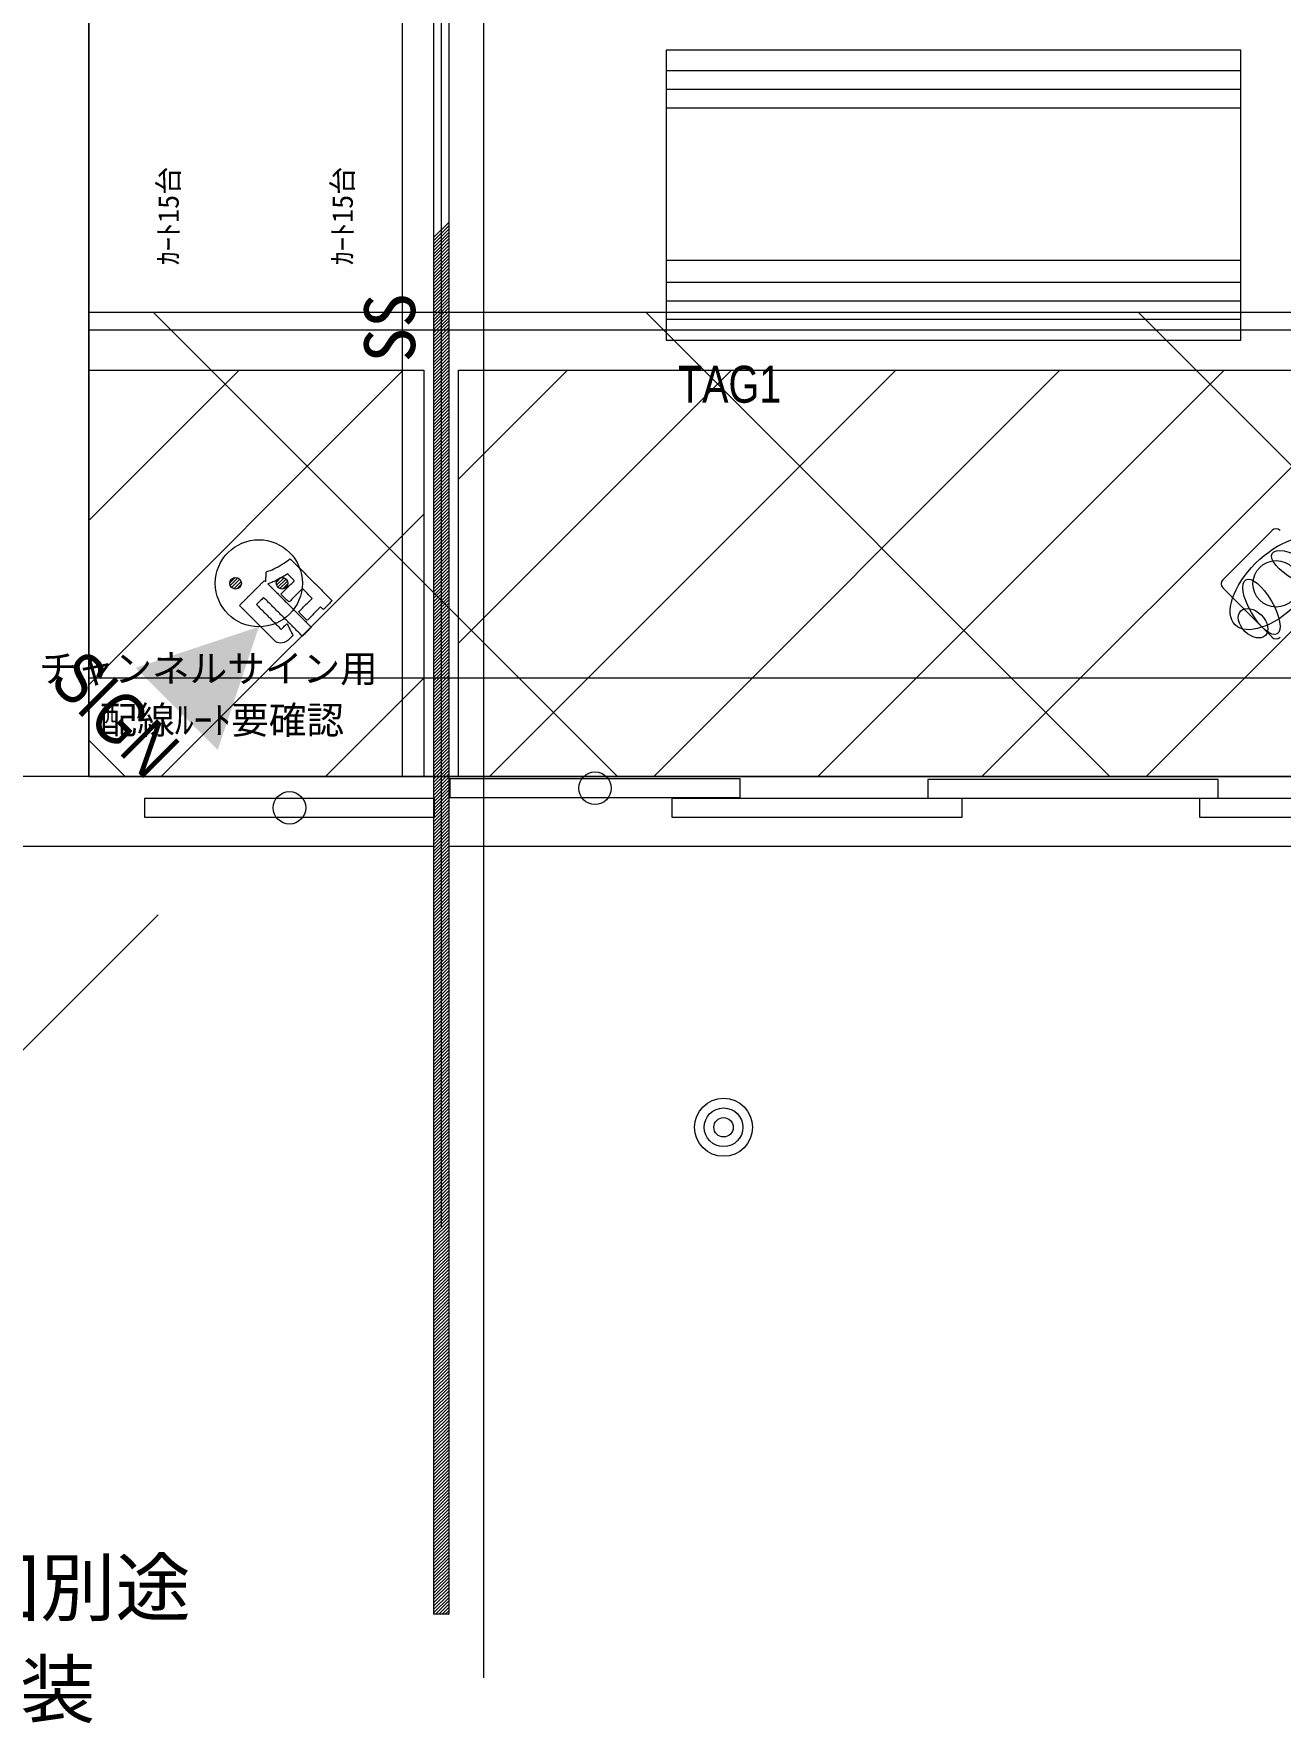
# Model space of a CAD drawing. Units: millimetres at full size, sheet at 1:100. Extents: x 3352 to 127672, y -40372 to 101181.
# Drawn here: x 23033 to 28402, y -18673 to -11393 of the extents above; entities that cross this region are included whole.
import ezdxf
from ezdxf.enums import TextEntityAlignment as Align

# ---------------------------------------------------------------- set-up
doc = ezdxf.new("R2010")
doc.units = ezdxf.units.MM
doc.header["$LTSCALE"] = 100
doc.linetypes.add('CHAIN2', pattern=[12, 9, -1, 1, -1])
doc.layers.add('0-0', color=134, linetype='Continuous', lineweight=18)
doc.styles.add('MS UI Gothic', font='')
doc.styles.add('ＭＳ ゴシック', font='')
doc.styles.add('ＭＳ Ｐゴシック', font='')
doc.styles.get('MS UI Gothic').set_extended_font_data('MS UI Gothic')
doc.styles.get('ＭＳ ゴシック').set_extended_font_data('MS Gothic')
doc.styles.get('ＭＳ Ｐゴシック').set_extended_font_data('MS PGothic')

msp = doc.modelspace()

# ---------------------------------------------------------------- linework, layer by layer
at = {"layer": '0-0', "color": 47}
for p, q in [((24969.8, 11057), (24969.8, -18478.1)), ((24619.8, -9863.3), (24619.8, -14593.3)), ((24754.8, -14593.3), (21998.1, -14593.3)), ((60782.3, -14593.3), (24819.8, -14593.3)), ((21998.1, -14893.3), (24754.8, -14893.3)), ((24819.8, -14893.3), (60782.3, -14893.3))]:
    msp.add_line(p, q, dxfattribs=at)
at = {"layer": '0-0', "linetype": 'CHAIN2'}
msp.add_line((24969.8, 11057), (24969.8, -18478.1), dxfattribs=at)
msp.add_line((24969.8, 11057), (24969.8, -18478.1), dxfattribs=at)
at = {"layer": '0-0'}
for p, q in [((24969.8, 11057), (24969.8, -18478.1)), ((24969.8, 11057), (24969.8, -18478.1)), ((24969.8, 11057), (24969.8, -18478.1)), ((24969.8, 11057), (24969.8, -18478.1)), ((24969.8, 11057), (24969.8, -18478.1)), ((24969.8, 11057), (24969.8, -18478.1)), ((24787.3, -9718.3), (24787.3, -16534.3)), ((24754.8, -9873.3), (24754.8, -18203.3)), ((24819.8, -9873.3), (24819.8, -18203.3)), ((28231.6, -11553.3), (25756.6, -11553.3)), ((28231.6, -11633.3), (25756.6, -11633.3)), ((28231.6, -11713.3), (25756.6, -11713.3)), ((25756.6, -12463.3), (28231.6, -12463.3)), ((25756.6, -12543.3), (28231.6, -12543.3)), ((25756.6, -12623.3), (28231.6, -12623.3)), ((23877.3, -13758.7), (23899.8, -13736.3)), ((23879.2, -13771), (23912, -13738.2)), ((23885, -13779.3), (23920.4, -13744)), ((23893.8, -13784.7), (23925.8, -13752.8)), ((24077.7, -13756.4), (24097.5, -13736.6)), ((24078.7, -13769.5), (24110.6, -13737.6)), ((24084, -13778.3), (24119.4, -13743)), ((24092.4, -13784.1), (24125.2, -13751.3)), ((23907, -13785.7), (23926.7, -13765.9)), ((24104.6, -13786), (24127.1, -13763.5)), ((23269.8, -14593.3), (69649.8, -14593.3)), ((24825.2, -14604.2), (24825.2, -14684.2)), ((26884.2, -14606.7), (26884.2, -14686.7)), ((24759, -14688.7), (23509, -14688.7)), ((23509, -14688.7), (23509, -14768.7)), ((24759, -14768.7), (24759, -14688.7)), ((24825.2, -14684.2), (26075.2, -14684.2)), ((27031.6, -14688.7), (25781.6, -14688.7)), ((26884.2, -14686.7), (28134.2, -14686.7)), ((27031.6, -14768.7), (27031.6, -14688.7)), ((28054.3, -14688.7), (28054.3, -14768.7)), ((29304.3, -14688.7), (28054.3, -14688.7)), ((23509, -14768.7), (24759, -14768.7)), ((28054.3, -14768.7), (29304.3, -14768.7)), ((24819.8, -18203.3), (24754.8, -18203.3))]:
    msp.add_line(p, q, dxfattribs=at)
at = {"layer": '0-0', "color": 1}
for p, q in [((23269.8, 101.7), (23269.8, -14593.3)), ((23269.8, -14593.3), (69649.8, -14593.3))]:
    msp.add_line(p, q, dxfattribs=at)
at = {"layer": '0-0', "color": 8}
msp.add_line((24787.3, -9718.3), (24787.3, -16534.3), dxfattribs=at)
at = {"layer": '0-0', "color": 3}
msp.add_line((24619.8, -9863.3), (24619.8, -14593.3), dxfattribs=at)
at = {"layer": '0-0', "color": 5}
for p, q in [((24754.8, -12271.7), (24819.8, -12206.7)), ((24754.8, -12285.8), (24819.8, -12220.8)), ((24754.8, -12300), (24819.8, -12235)), ((24754.8, -12314.1), (24819.8, -12249.1)), ((24754.8, -12328.2), (24819.8, -12263.2)), ((24754.8, -12342.4), (24819.8, -12277.4)), ((24754.8, -12356.5), (24819.8, -12291.5)), ((24754.8, -12370.7), (24819.8, -12305.7)), ((24754.8, -12384.8), (24819.8, -12319.8)), ((24754.8, -12399), (24819.8, -12334)), ((24754.8, -12413.1), (24819.8, -12348.1)), ((24754.8, -12427.2), (24819.8, -12362.2)), ((24754.8, -12441.4), (24819.8, -12376.4)), ((24754.8, -12455.5), (24819.8, -12390.5)), ((24754.8, -12469.7), (24819.8, -12404.7)), ((24754.8, -12483.8), (24819.8, -12418.8)), ((24754.8, -12497.9), (24819.8, -12432.9)), ((24754.8, -12512.1), (24819.8, -12447.1)), ((24754.8, -12526.2), (24819.8, -12461.2)), ((24754.8, -12540.4), (24819.8, -12475.4)), ((24754.8, -12554.5), (24819.8, -12489.5)), ((24754.8, -12568.7), (24819.8, -12503.7)), ((24754.8, -12582.8), (24819.8, -12517.8)), ((24754.8, -12596.9), (24819.8, -12531.9)), ((24754.8, -12611.1), (24819.8, -12546.1)), ((24754.8, -12625.2), (24819.8, -12560.2)), ((24754.8, -12639.4), (24819.8, -12574.4)), ((24754.8, -12653.5), (24819.8, -12588.5)), ((24754.8, -12667.7), (24819.8, -12602.7)), ((24754.8, -12681.8), (24819.8, -12616.8)), ((24754.8, -12695.9), (24819.8, -12630.9)), ((24754.8, -12710.1), (24819.8, -12645.1)), ((24754.8, -12724.2), (24819.8, -12659.2)), ((24754.8, -12738.4), (24819.8, -12673.4)), ((24754.8, -12752.5), (24819.8, -12687.5)), ((24754.8, -12766.6), (24819.8, -12701.6)), ((24754.8, -12780.8), (24819.8, -12715.8)), ((24754.8, -12794.9), (24819.8, -12729.9)), ((24754.8, -12809.1), (24819.8, -12744.1)), ((24754.8, -12823.2), (24819.8, -12758.2)), ((24754.8, -12837.4), (24819.8, -12772.4)), ((24754.8, -12851.5), (24819.8, -12786.5)), ((24754.8, -12865.6), (24819.8, -12800.6)), ((24754.8, -12879.8), (24819.8, -12814.8)), ((24754.8, -12893.9), (24819.8, -12828.9)), ((24754.8, -12908.1), (24819.8, -12843.1)), ((24754.8, -12922.2), (24819.8, -12857.2)), ((24754.8, -12936.4), (24819.8, -12871.4)), ((24754.8, -12950.5), (24819.8, -12885.5)), ((24754.8, -12964.6), (24819.8, -12899.6)), ((24754.8, -12978.8), (24819.8, -12913.8)), ((24754.8, -12992.9), (24819.8, -12927.9)), ((24754.8, -13007.1), (24819.8, -12942.1)), ((24754.8, -13021.2), (24819.8, -12956.2)), ((24754.8, -13035.3), (24819.8, -12970.3)), ((24754.8, -13049.5), (24819.8, -12984.5)), ((24754.8, -13063.6), (24819.8, -12998.6)), ((24754.8, -13077.8), (24819.8, -13012.8)), ((24754.8, -13091.9), (24819.8, -13026.9)), ((24754.8, -13106.1), (24819.8, -13041.1)), ((24754.8, -13120.2), (24819.8, -13055.2)), ((24754.8, -13134.3), (24819.8, -13069.3)), ((24754.8, -13148.5), (24819.8, -13083.5)), ((24754.8, -13162.6), (24819.8, -13097.6)), ((24754.8, -13176.8), (24819.8, -13111.8)), ((24754.8, -13190.9), (24819.8, -13125.9)), ((24754.8, -13205.1), (24819.8, -13140.1)), ((24754.8, -13219.2), (24819.8, -13154.2)), ((24754.8, -13233.3), (24819.8, -13168.3)), ((24754.8, -13247.5), (24819.8, -13182.5)), ((24754.8, -13261.6), (24819.8, -13196.6)), ((24754.8, -13275.8), (24819.8, -13210.8)), ((24754.8, -13289.9), (24819.8, -13224.9)), ((24754.8, -13304), (24819.8, -13239)), ((24754.8, -13318.2), (24819.8, -13253.2)), ((24754.8, -13332.3), (24819.8, -13267.3)), ((24754.8, -13346.5), (24819.8, -13281.5)), ((24754.8, -13360.6), (24819.8, -13295.6)), ((24754.8, -13374.8), (24819.8, -13309.8)), ((24754.8, -13388.9), (24819.8, -13323.9)), ((24754.8, -13403), (24819.8, -13338)), ((24754.8, -13417.2), (24819.8, -13352.2)), ((24754.8, -13431.3), (24819.8, -13366.3)), ((24754.8, -13445.5), (24819.8, -13380.5)), ((24754.8, -13459.6), (24819.8, -13394.6)), ((24754.8, -13473.8), (24819.8, -13408.8)), ((24754.8, -13487.9), (24819.8, -13422.9)), ((24754.8, -13502), (24819.8, -13437)), ((24754.8, -13516.2), (24819.8, -13451.2)), ((24754.8, -13530.3), (24819.8, -13465.3)), ((24754.8, -13544.5), (24819.8, -13479.5)), ((24754.8, -13558.6), (24819.8, -13493.6)), ((24754.8, -13572.7), (24819.8, -13507.7)), ((24754.8, -13586.9), (24819.8, -13521.9)), ((24754.8, -13601), (24819.8, -13536)), ((24754.8, -13615.2), (24819.8, -13550.2)), ((24754.8, -13629.3), (24819.8, -13564.3)), ((24754.8, -13643.5), (24819.8, -13578.5)), ((24754.8, -13657.6), (24819.8, -13592.6)), ((24754.8, -13671.7), (24819.8, -13606.7)), ((24754.8, -13685.9), (24819.8, -13620.9)), ((24754.8, -13700), (24819.8, -13635)), ((24754.8, -13714.2), (24819.8, -13649.2)), ((24754.8, -13728.3), (24819.8, -13663.3)), ((24754.8, -13742.5), (24819.8, -13677.5)), ((24754.8, -13756.6), (24819.8, -13691.6)), ((24754.8, -13770.7), (24819.8, -13705.7)), ((24754.8, -13784.9), (24819.8, -13719.9)), ((24754.8, -13799), (24819.8, -13734)), ((24754.8, -13813.2), (24819.8, -13748.2)), ((24754.8, -13827.3), (24819.8, -13762.3)), ((24754.8, -13841.4), (24819.8, -13776.4)), ((24754.8, -13855.6), (24819.8, -13790.6)), ((24754.8, -13869.7), (24819.8, -13804.7)), ((24754.8, -13883.9), (24819.8, -13818.9)), ((24754.8, -13898), (24819.8, -13833)), ((24754.8, -13912.2), (24819.8, -13847.2)), ((24754.8, -13926.3), (24819.8, -13861.3)), ((24754.8, -13940.4), (24819.8, -13875.4)), ((24754.8, -13954.6), (24819.8, -13889.6)), ((24754.8, -13968.7), (24819.8, -13903.7)), ((24754.8, -13982.9), (24819.8, -13917.9)), ((24754.8, -13997), (24819.8, -13932)), ((24754.8, -14011.2), (24819.8, -13946.2)), ((24754.8, -14025.3), (24819.8, -13960.3)), ((24754.8, -14039.4), (24819.8, -13974.4)), ((24754.8, -14053.6), (24819.8, -13988.6)), ((24754.8, -14067.7), (24819.8, -14002.7)), ((24754.8, -14081.9), (24819.8, -14016.9)), ((24754.8, -14096), (24819.8, -14031)), ((24754.8, -14110.1), (24819.8, -14045.2)), ((24754.8, -14124.3), (24819.8, -14059.3)), ((24754.8, -14138.4), (24819.8, -14073.4)), ((24754.8, -14152.6), (24819.8, -14087.6)), ((24754.8, -14166.7), (24819.8, -14101.7)), ((24754.8, -14180.9), (24819.8, -14115.9)), ((24754.8, -14195), (24819.8, -14130)), ((24754.8, -14209.1), (24819.8, -14144.1)), ((24754.8, -14223.3), (24819.8, -14158.3)), ((24754.8, -14237.4), (24819.8, -14172.4)), ((24754.8, -14251.6), (24819.8, -14186.6)), ((24754.8, -14265.7), (24819.8, -14200.7)), ((24754.8, -14279.9), (24819.8, -14214.9)), ((24754.8, -14294), (24819.8, -14229)), ((24754.8, -14308.1), (24819.8, -14243.1)), ((24754.8, -14322.3), (24819.8, -14257.3)), ((24754.8, -14336.4), (24819.8, -14271.4)), ((24754.8, -14350.6), (24819.8, -14285.6)), ((24754.8, -14364.7), (24819.8, -14299.7)), ((24754.8, -14378.9), (24819.8, -14313.9)), ((24754.8, -14393), (24819.8, -14328)), ((24754.8, -14407.1), (24819.8, -14342.1)), ((24754.8, -14421.3), (24819.8, -14356.3)), ((24754.8, -14435.4), (24819.8, -14370.4)), ((24754.8, -14449.6), (24819.8, -14384.6)), ((24754.8, -14463.7), (24819.8, -14398.7)), ((24754.8, -14477.8), (24819.8, -14412.8)), ((24754.8, -14492), (24819.8, -14427)), ((24754.8, -14506.1), (24819.8, -14441.1)), ((24754.8, -14520.3), (24819.8, -14455.3)), ((24754.8, -14534.4), (24819.8, -14469.4)), ((24754.8, -14548.6), (24819.8, -14483.6)), ((24754.8, -14562.7), (24819.8, -14497.7)), ((24754.8, -14576.8), (24819.8, -14511.8)), ((24754.8, -14591), (24819.8, -14526)), ((24754.8, -14605.1), (24819.8, -14540.1)), ((24754.8, -14619.3), (24819.8, -14554.3)), ((24754.8, -14633.4), (24819.8, -14568.4)), ((24754.8, -14647.6), (24819.8, -14582.6)), ((24754.8, -14661.7), (24819.8, -14596.7)), ((24754.8, -14675.8), (24819.8, -14610.8)), ((24754.8, -14690), (24819.8, -14625)), ((24754.8, -14704.1), (24819.8, -14639.1)), ((24754.8, -14718.3), (24819.8, -14653.3)), ((24754.8, -14732.4), (24819.8, -14667.4)), ((24754.8, -14746.5), (24819.8, -14681.5)), ((24754.8, -14760.7), (24819.8, -14695.7)), ((24754.8, -14774.8), (24819.8, -14709.8)), ((24754.8, -14789), (24819.8, -14724)), ((24754.8, -14803.1), (24819.8, -14738.1)), ((24754.8, -14817.3), (24819.8, -14752.3)), ((24754.8, -14831.4), (24819.8, -14766.4)), ((24754.8, -14845.5), (24819.8, -14780.5)), ((24754.8, -14859.7), (24819.8, -14794.7)), ((24754.8, -14873.8), (24819.8, -14808.8)), ((24754.8, -14888), (24819.8, -14823)), ((24754.8, -14902.1), (24819.8, -14837.1)), ((24754.8, -14916.3), (24819.8, -14851.3)), ((24754.8, -14930.4), (24819.8, -14865.4)), ((24754.8, -14944.5), (24819.8, -14879.5)), ((24754.8, -14958.7), (24819.8, -14893.7)), ((24754.8, -14972.8), (24819.8, -14907.8)), ((24754.8, -14987), (24819.8, -14922)), ((24754.8, -15001.1), (24819.8, -14936.1)), ((24754.8, -15015.2), (24819.8, -14950.2)), ((24754.8, -15029.4), (24819.8, -14964.4)), ((24754.8, -15043.5), (24819.8, -14978.5)), ((24754.8, -15057.7), (24819.8, -14992.7)), ((24754.8, -15071.8), (24819.8, -15006.8)), ((24754.8, -15086), (24819.8, -15021)), ((24754.8, -15100.1), (24819.8, -15035.1)), ((24754.8, -15114.2), (24819.8, -15049.2)), ((24754.8, -15128.4), (24819.8, -15063.4)), ((24754.8, -15142.5), (24819.8, -15077.5)), ((24754.8, -15156.7), (24819.8, -15091.7)), ((24754.8, -15170.8), (24819.8, -15105.8)), ((24754.8, -15185), (24819.8, -15120)), ((24754.8, -15199.1), (24819.8, -15134.1)), ((21335.5, -17422.5), (23568.4, -15189.6)), ((24754.8, -15213.2), (24819.8, -15148.2)), ((24754.8, -15227.4), (24819.8, -15162.4)), ((24754.8, -15241.5), (24819.8, -15176.5)), ((24754.8, -15255.7), (24819.8, -15190.7)), ((24754.8, -15269.8), (24819.8, -15204.8)), ((24754.8, -15283.9), (24819.8, -15218.9)), ((24754.8, -15298.1), (24819.8, -15233.1)), ((24754.8, -15312.2), (24819.8, -15247.2)), ((24754.8, -15326.4), (24819.8, -15261.4)), ((24754.8, -15340.5), (24819.8, -15275.5)), ((24754.8, -15354.7), (24819.8, -15289.7)), ((24754.8, -15368.8), (24819.8, -15303.8)), ((24754.8, -15382.9), (24819.8, -15317.9)), ((24754.8, -15397.1), (24819.8, -15332.1)), ((24754.8, -15411.2), (24819.8, -15346.2)), ((24754.8, -15425.4), (24819.8, -15360.4)), ((24754.8, -15439.5), (24819.8, -15374.5)), ((24754.8, -15453.7), (24819.8, -15388.7)), ((24754.8, -15467.8), (24819.8, -15402.8)), ((24754.8, -15481.9), (24819.8, -15416.9)), ((24754.8, -15496.1), (24819.8, -15431.1)), ((24754.8, -15510.2), (24819.8, -15445.2)), ((24754.8, -15524.4), (24819.8, -15459.4)), ((24754.8, -15538.5), (24819.8, -15473.5)), ((24754.8, -15552.6), (24819.8, -15487.6)), ((24754.8, -15566.8), (24819.8, -15501.8)), ((24754.8, -15580.9), (24819.8, -15515.9)), ((24754.8, -15595.1), (24819.8, -15530.1)), ((24754.8, -15609.2), (24819.8, -15544.2)), ((24754.8, -15623.4), (24819.8, -15558.4)), ((24754.8, -15637.5), (24819.8, -15572.5)), ((24754.8, -15651.6), (24819.8, -15586.6)), ((24754.8, -15665.8), (24819.8, -15600.8)), ((24754.8, -15679.9), (24819.8, -15614.9)), ((24754.8, -15694.1), (24819.8, -15629.1)), ((24754.8, -15708.2), (24819.8, -15643.2)), ((24754.8, -15722.4), (24819.8, -15657.4)), ((24754.8, -15736.5), (24819.8, -15671.5)), ((24754.8, -15750.6), (24819.8, -15685.6)), ((24754.8, -15764.8), (24819.8, -15699.8)), ((24754.8, -15778.9), (24819.8, -15713.9)), ((24754.8, -15793.1), (24819.8, -15728.1)), ((24754.8, -15807.2), (24819.8, -15742.2)), ((24754.8, -15821.3), (24819.8, -15756.3)), ((24754.8, -15835.5), (24819.8, -15770.5)), ((24754.8, -15849.6), (24819.8, -15784.6)), ((24754.8, -15863.8), (24819.8, -15798.8)), ((24754.8, -15877.9), (24819.8, -15812.9)), ((24754.8, -15892.1), (24819.8, -15827.1)), ((24754.8, -15906.2), (24819.8, -15841.2)), ((24754.8, -15920.3), (24819.8, -15855.3)), ((24754.8, -15934.5), (24819.8, -15869.5)), ((24754.8, -15948.6), (24819.8, -15883.6)), ((24754.8, -15962.8), (24819.8, -15897.8)), ((24754.8, -15976.9), (24819.8, -15911.9)), ((24754.8, -15991.1), (24819.8, -15926.1)), ((24754.8, -16005.2), (24819.8, -15940.2)), ((24754.8, -16019.3), (24819.8, -15954.3)), ((24754.8, -16033.5), (24819.8, -15968.5)), ((24754.8, -16047.6), (24819.8, -15982.6)), ((24754.8, -16061.8), (24819.8, -15996.8)), ((24754.8, -16075.9), (24819.8, -16010.9)), ((24754.8, -16090), (24819.8, -16025)), ((24754.8, -16104.2), (24819.8, -16039.2)), ((24754.8, -16118.3), (24819.8, -16053.3)), ((24754.8, -16132.5), (24819.8, -16067.5)), ((24754.8, -16146.6), (24819.8, -16081.6)), ((24754.8, -16160.8), (24819.8, -16095.8)), ((24754.8, -16174.9), (24819.8, -16109.9)), ((24754.8, -16189), (24819.8, -16124)), ((24754.8, -16203.2), (24819.8, -16138.2)), ((24754.8, -16217.3), (24819.8, -16152.3)), ((24754.8, -16231.5), (24819.8, -16166.5)), ((24754.8, -16245.6), (24819.8, -16180.6)), ((24754.8, -16259.8), (24819.8, -16194.8)), ((24754.8, -16273.9), (24819.8, -16208.9)), ((24754.8, -16288), (24819.8, -16223)), ((24754.8, -16302.2), (24819.8, -16237.2)), ((24754.8, -16316.3), (24819.8, -16251.3)), ((24754.8, -16330.5), (24819.8, -16265.5)), ((24754.8, -16344.6), (24819.8, -16279.6)), ((24754.8, -16358.7), (24819.8, -16293.7)), ((24754.8, -16372.9), (24819.8, -16307.9)), ((24754.8, -16387), (24819.8, -16322)), ((24754.8, -16401.2), (24819.8, -16336.2)), ((24754.8, -16415.3), (24819.8, -16350.3)), ((24754.8, -16429.5), (24819.8, -16364.5)), ((24754.8, -16443.6), (24819.8, -16378.6)), ((24754.8, -16457.7), (24819.8, -16392.7)), ((24754.8, -16471.9), (24819.8, -16406.9)), ((24754.8, -16486), (24819.8, -16421)), ((24754.8, -16500.2), (24819.8, -16435.2)), ((24754.8, -16514.3), (24819.8, -16449.3)), ((24754.8, -16528.5), (24819.8, -16463.5)), ((24754.8, -16542.6), (24819.8, -16477.6)), ((24754.8, -16556.7), (24819.8, -16491.7)), ((24754.8, -16570.9), (24819.8, -16505.9)), ((24754.8, -16585), (24819.8, -16520)), ((24754.8, -16599.2), (24819.8, -16534.2)), ((24754.8, -16613.3), (24819.8, -16548.3)), ((24754.8, -16627.4), (24819.8, -16562.5)), ((24754.8, -16641.6), (24819.8, -16576.6)), ((24754.8, -16655.7), (24819.8, -16590.7)), ((24754.8, -16669.9), (24819.8, -16604.9)), ((24754.8, -16684), (24819.8, -16619)), ((24754.8, -16698.2), (24819.8, -16633.2)), ((24754.8, -16712.3), (24819.8, -16647.3)), ((24754.8, -16726.4), (24819.8, -16661.4)), ((24754.8, -16740.6), (24819.8, -16675.6)), ((24754.8, -16754.7), (24819.8, -16689.7)), ((24754.8, -16768.9), (24819.8, -16703.9)), ((24754.8, -16783), (24819.8, -16718)), ((24754.8, -16797.2), (24819.8, -16732.2)), ((24754.8, -16811.3), (24819.8, -16746.3)), ((24754.8, -16825.4), (24819.8, -16760.4)), ((24754.8, -16839.6), (24819.8, -16774.6)), ((24754.8, -16853.7), (24819.8, -16788.7)), ((24754.8, -16867.9), (24819.8, -16802.9)), ((24754.8, -16882), (24819.8, -16817)), ((24754.8, -16896.2), (24819.8, -16831.2)), ((24754.8, -16910.3), (24819.8, -16845.3)), ((24754.8, -16924.4), (24819.8, -16859.4)), ((24754.8, -16938.6), (24819.8, -16873.6)), ((24754.8, -16952.7), (24819.8, -16887.7)), ((24754.8, -16966.9), (24819.8, -16901.9)), ((24754.8, -16981), (24819.8, -16916)), ((24754.8, -16995.1), (24819.8, -16930.1)), ((24754.8, -17009.3), (24819.8, -16944.3)), ((24754.8, -17023.4), (24819.8, -16958.4)), ((24754.8, -17037.6), (24819.8, -16972.6)), ((24754.8, -17051.7), (24819.8, -16986.7)), ((24754.8, -17065.9), (24819.8, -17000.9)), ((24754.8, -17080), (24819.8, -17015)), ((24754.8, -17094.1), (24819.8, -17029.1)), ((24754.8, -17108.3), (24819.8, -17043.3)), ((24754.8, -17122.4), (24819.8, -17057.4)), ((24754.8, -17136.6), (24819.8, -17071.6)), ((24754.8, -17150.7), (24819.8, -17085.7)), ((24754.8, -17164.9), (24819.8, -17099.9)), ((24754.8, -17179), (24819.8, -17114)), ((24754.8, -17193.1), (24819.8, -17128.1)), ((24754.8, -17207.3), (24819.8, -17142.3)), ((24754.8, -17221.4), (24819.8, -17156.4)), ((24754.8, -17235.6), (24819.8, -17170.6)), ((24754.8, -17249.7), (24819.8, -17184.7)), ((24754.8, -17263.8), (24819.8, -17198.8)), ((24754.8, -17278), (24819.8, -17213)), ((24754.8, -17292.1), (24819.8, -17227.1)), ((24754.8, -17306.3), (24819.8, -17241.3)), ((24754.8, -17320.4), (24819.8, -17255.4)), ((24754.8, -17334.6), (24819.8, -17269.6)), ((24754.8, -17348.7), (24819.8, -17283.7)), ((24754.8, -17362.8), (24819.8, -17297.8)), ((24754.8, -17377), (24819.8, -17312)), ((24754.8, -17391.1), (24819.8, -17326.1)), ((24754.8, -17405.3), (24819.8, -17340.3)), ((24754.8, -17419.4), (24819.8, -17354.4)), ((24754.8, -17433.6), (24819.8, -17368.6)), ((24754.8, -17447.7), (24819.8, -17382.7)), ((24754.8, -17461.8), (24819.8, -17396.8)), ((24754.8, -17476), (24819.8, -17411)), ((24754.8, -17490.1), (24819.8, -17425.1)), ((24754.8, -17504.3), (24819.8, -17439.3)), ((24754.8, -17518.4), (24819.8, -17453.4)), ((24754.8, -17532.5), (24819.8, -17467.5)), ((24754.8, -17546.7), (24819.8, -17481.7)), ((24754.8, -17560.8), (24819.8, -17495.8)), ((24754.8, -17575), (24819.8, -17510)), ((24754.8, -17589.1), (24819.8, -17524.1)), ((24754.8, -17603.3), (24819.8, -17538.3)), ((24754.8, -17617.4), (24819.8, -17552.4)), ((24754.8, -17631.5), (24819.8, -17566.5)), ((24754.8, -17645.7), (24819.8, -17580.7)), ((24754.8, -17659.8), (24819.8, -17594.8)), ((24754.8, -17674), (24819.8, -17609)), ((24754.8, -17688.1), (24819.8, -17623.1)), ((24754.8, -17702.3), (24819.8, -17637.3)), ((24754.8, -17716.4), (24819.8, -17651.4)), ((24754.8, -17730.5), (24819.8, -17665.5)), ((24754.8, -17744.7), (24819.8, -17679.7)), ((24754.8, -17758.8), (24819.8, -17693.8)), ((24754.8, -17773), (24819.8, -17708)), ((24754.8, -17787.1), (24819.8, -17722.1)), ((24754.8, -17801.2), (24819.8, -17736.2)), ((24754.8, -17815.4), (24819.8, -17750.4)), ((24754.8, -17829.5), (24819.8, -17764.5)), ((24754.8, -17843.7), (24819.8, -17778.7)), ((24754.8, -17857.8), (24819.8, -17792.8)), ((24754.8, -17872), (24819.8, -17807)), ((24754.8, -17886.1), (24819.8, -17821.1)), ((24754.8, -17900.2), (24819.8, -17835.2)), ((24754.8, -17914.4), (24819.8, -17849.4)), ((24754.8, -17928.5), (24819.8, -17863.5)), ((24754.8, -17942.7), (24819.8, -17877.7)), ((24754.8, -17956.8), (24819.8, -17891.8)), ((24754.8, -17971), (24819.8, -17906)), ((24754.8, -17985.1), (24819.8, -17920.1)), ((24754.8, -17999.2), (24819.8, -17934.2)), ((24754.8, -18013.4), (24819.8, -17948.4)), ((24754.8, -18027.5), (24819.8, -17962.5)), ((24754.8, -18041.7), (24819.8, -17976.7)), ((24754.8, -18055.8), (24819.8, -17990.8)), ((24754.8, -18069.9), (24819.8, -18004.9)), ((24754.8, -18084.1), (24819.8, -18019.1)), ((24754.8, -18098.2), (24819.8, -18033.2)), ((24754.8, -18112.4), (24819.8, -18047.4)), ((24754.8, -18126.5), (24819.8, -18061.5)), ((24754.8, -18140.7), (24819.8, -18075.7)), ((24754.8, -18154.8), (24819.8, -18089.8)), ((24754.8, -18168.9), (24819.8, -18103.9)), ((24754.8, -18183.1), (24819.8, -18118.1)), ((24754.8, -18197.2), (24819.8, -18132.2)), ((24762.8, -18203.3), (24819.8, -18146.4)), ((24777, -18203.3), (24819.8, -18160.5)), ((24791.1, -18203.3), (24819.8, -18174.7)), ((24805.3, -18203.3), (24819.8, -18188.8)), ((24819.4, -18203.3), (24819.8, -18202.9))]:
    msp.add_line(p, q, dxfattribs=at)
at = {"layer": '0-0', "color": 254}
for p, q in [((28231.6, -12370.3), (25756.6, -12370.3)), ((23269.8, -12668.6), (30675.8, -12668.6)), ((23269.8, -14168.6), (29191, -14168.6))]:
    msp.add_line(p, q, dxfattribs=at)
at = {"layer": '0-0', "color": 15}
for p, q in [((23547.1, -12593.3), (25547.1, -14593.3)), ((25668.4, -12593.3), (27668.4, -14593.3)), ((27789.7, -12593.3), (29789.7, -14593.3)), ((23269.8, -14437.3), (23425.7, -14593.3))]:
    msp.add_line(p, q, dxfattribs=at)
at = {"layer": '0-0', "color": 14}
for p, q in [((23269.8, -13490.9), (23917.4, -12843.3)), ((23269.8, -14198), (24624.5, -12843.3)), ((24862.3, -12843.3), (60739.8, -12843.3)), ((24862.3, -13312.6), (25331.6, -12843.3)), ((24862.3, -14019.7), (26038.7, -12843.3)), ((24995.8, -14593.3), (26745.8, -12843.3)), ((25702.9, -14593.3), (27452.9, -12843.3)), ((26410, -14593.3), (28160, -12843.3)), ((27117.1, -14593.3), (28867.1, -12843.3)), ((27824.2, -14593.3), (29574.2, -12843.3)), ((23581.6, -14593.3), (24712.3, -13462.6)), ((24288.7, -14593.3), (24712.3, -14169.7))]:
    msp.add_line(p, q, dxfattribs=at)
at = {"layer": '0-0', "color": 57}
for p, q in [((28154.1, -13745.7), (28366.3, -13533.5)), ((28366.3, -13993.2), (28154.1, -13781))]:
    msp.add_line(p, q, dxfattribs=at)
at = {"layer": '0-0', "color": 13}
msp.add_line((69649.8, -14593.3), (23269.8, -14593.3), dxfattribs=at)
msp.add_line((69649.8, -14593.3), (23269.8, -14593.3), dxfattribs=at)
msp.add_line((69649.8, -14593.3), (23269.8, -14593.3), dxfattribs=at)
msp.add_line((69649.8, -14593.3), (23269.8, -14593.3), dxfattribs=at)
msp.add_lwpolyline([(23269.8, -14593.3), (23269.8, 101.7), (24694.8, 101.7), (24694.8, 8836.7), (84654.3, 8836.7), (84654.3, 5394.2), (69649.8, 5394.2)], dxfattribs=at)
at = {"layer": '0-0'}
for points in [[(28766.4, -14593.3), (23269.8, -14593.3), (23269.8, 101.7)], [(24025.1, -13750.4), (24027.8, -13750.5), (24030.5, -13753.2), (24031.8, -13751.9), (24032, -13748.1), (24032.2, -13744.2), (24032.5, -13740.4), (24032.7, -13736.5), (24033, -13732.6), (24033.2, -13728.8), (24033.4, -13724.9), (24033.7, -13721.1), (24033.9, -13717.2), (24034.2, -13713.4), (24036, -13710.7), (24040.5, -13709.4), (24045.7, -13707.6), (24051.8, -13705.5), (24058.9, -13702.6), (24066.9, -13699), (24075.7, -13694.7), (24084.7, -13689.9), (24093.9, -13684.7), (24102.9, -13679.2), (24111.2, -13673.8), (24118.7, -13668.7), (24125.4, -13663.8), (24131.3, -13659.4), (24136.2, -13655.4), (24140.5, -13658.6), (24144.7, -13662.8), (24148.9, -13667.1), (24153.1, -13671.3), (24157.4, -13675.5), (24161.6, -13679.7), (24165.8, -13684), (24170, -13688.2), (24174.3, -13692.4), (24178.5, -13696.6), (24182.7, -13700.9)], [(23918.5, -13857), (23921.3, -13854.2), (23924, -13851.5), (23926.7, -13848.8), (23929.5, -13846), (23932.2, -13843.3), (23934.9, -13840.6), (23937.7, -13837.8), (23940.4, -13835.1), (23943.1, -13832.4), (23945.9, -13829.6), (23948.6, -13826.9), (23951.3, -13824.2), (23954, -13821.4), (23956.8, -13818.7), (23959.5, -13816), (23962.2, -13813.2), (23965, -13810.5), (23967.7, -13807.8), (23970.4, -13805.1), (23973.2, -13802.3), (23975.9, -13799.6), (23978.6, -13796.9), (23981.4, -13794.1), (23984.1, -13791.4), (23986.8, -13788.7), (23989.6, -13785.9), (23992.3, -13783.2), (23995, -13780.5), (23997.8, -13777.7), (24000.5, -13775), (24003.2, -13772.3), (24006, -13769.5), (24008.7, -13766.8), (24011.4, -13764.1), (24014.2, -13761.3), (24016.9, -13758.6), (24019.6, -13755.9), (24022.3, -13753.1), (24025.1, -13750.4)], [(24118.6, -13786.7), (24122.8, -13782.5), (24127, -13778.2), (24131.3, -13774), (24135.5, -13769.8), (24139.7, -13765.6), (24143.9, -13761.4), (24148.2, -13757.1), (24152.4, -13752.9), (24154.4, -13748.7), (24150.2, -13744.5), (24146, -13740.2), (24141.8, -13736), (24137.5, -13731.8), (24133.3, -13727.6), (24129.1, -13723.3), (24124.7, -13720.8), (24119.8, -13724.1), (24114.9, -13727.4), (24110.1, -13730.5), (24105.2, -13733.5), (24100.4, -13736.3), (24095.6, -13739.1), (24090.9, -13741.8), (24086.1, -13744.4), (24081.4, -13746.8), (24076.7, -13749.2), (24072, -13751.4), (24067.5, -13753.5), (24062.9, -13755.5), (24058.5, -13757.4), (24054.1, -13759.2), (24049.7, -13760.8), (24045.4, -13762.3), (24041.2, -13763.8), (24044.2, -13766.9), (24047.4, -13770), (24050.5, -13773.1), (24053.6, -13776.3), (24056.8, -13779.4)], [(24182.7, -13700.9), (24186.9, -13705.1), (24191.2, -13709.3), (24195.4, -13713.5), (24199.6, -13717.8), (24203.8, -13722), (24208, -13726.2), (24212.3, -13730.4), (24216.5, -13734.7), (24220.7, -13738.9), (24224.9, -13743.1), (24229.2, -13747.3), (24233.4, -13751.5), (24237.6, -13755.8), (24241.8, -13760), (24246.1, -13764.2), (24250.3, -13768.4), (24254.5, -13772.7), (24258.7, -13776.9), (24263, -13781.1), (24267.2, -13785.3), (24271.4, -13789.6), (24275.6, -13793.8), (24279.9, -13798), (24284.1, -13802.2), (24288.3, -13806.5), (24292.5, -13810.7), (24296.8, -13814.9), (24301, -13819.1), (24305.2, -13823.4), (24309.4, -13827.6), (24313.6, -13831.8), (24317.9, -13836), (24314.3, -13840.3), (24310, -13844.5), (24305.8, -13848.7), (24301.6, -13852.9), (24297.4, -13857.1), (24293.1, -13861.4), (24288.9, -13865.6)], [(24033.1, -13832.5), (24030, -13829.3), (24026.9, -13826.2), (24023.7, -13823.1), (24020.6, -13824.1), (24017.5, -13827.2), (24014.4, -13830.4), (24011.2, -13833.5), (24008.1, -13836.6), (24005, -13839.8), (24001.8, -13842.9), (23998.7, -13846), (23995.6, -13849.2), (23992.4, -13852.3), (23994.3, -13855.4), (23997.4, -13858.5), (24000.5, -13861.7), (24003.7, -13864.8), (24006.8, -13867.9), (24009.9, -13871.1), (24013.1, -13874.2), (24016.2, -13877.3), (24019.3, -13880.5), (24022.4, -13883.6), (24025.6, -13886.7), (24028.7, -13889.8), (24031.8, -13893), (24035, -13896.1), (24038.1, -13899.2), (24041.2, -13902.4), (24044.4, -13905.5), (24047.5, -13908.6), (24050.6, -13911.8), (24053.7, -13914.9), (24056.9, -13918), (24060, -13921.1), (24063.1, -13924.3), (24066.3, -13927.4), (24069.4, -13930.5), (24072.5, -13933.7)], [(24056.8, -13779.4), (24059.9, -13782.5), (24063, -13785.7), (24066.1, -13788.8), (24069.3, -13791.9), (24072.4, -13795), (24075.5, -13798.2), (24078.7, -13801.3), (24081.8, -13804.4), (24084.9, -13807.6), (24088.1, -13810.7), (24091.2, -13813.8), (24094.3, -13817), (24097.4, -13820.1), (24100.6, -13823.2), (24103.7, -13826.3), (24106.8, -13829.5), (24110, -13832.6), (24113.1, -13835.7), (24116.2, -13838.9), (24119.4, -13842), (24122.5, -13845.1), (24125.6, -13848.3), (24128.7, -13851.4), (24131.9, -13854.5), (24135, -13857.6), (24138.1, -13860.8), (24141.3, -13863.9), (24144.4, -13867), (24147.5, -13870.2), (24150.7, -13873.3), (24153.8, -13876.4), (24156.9, -13879.6), (24160, -13882.7), (24163.2, -13885.8), (24166.3, -13888.9), (24169.4, -13892.1), (24172.6, -13895.2), (24175.7, -13898.3), (24178.8, -13901.5)], [(24223.2, -13834.9), (24227.5, -13830.7), (24231.7, -13826.5), (24228, -13822.3), (24223.8, -13818), (24219.6, -13813.8), (24215.3, -13809.6), (24211.1, -13805.4), (24206.9, -13801.1), (24202.7, -13796.9), (24198.4, -13792.7), (24194.2, -13788.5), (24190, -13784.2), (24185.8, -13788.2), (24181.6, -13792.4), (24177.3, -13796.6), (24173.1, -13800.8), (24168.9, -13805.1), (24164.7, -13809.3), (24160.4, -13813.5), (24156.2, -13817.7), (24152, -13822), (24147.8, -13826.2), (24143.5, -13830.4), (24139.3, -13834.6), (24135.1, -13838.9), (24130.9, -13841.6), (24126.6, -13837.4), (24122.4, -13833.2), (24118.2, -13828.9), (24114, -13824.7), (24109.7, -13820.5), (24105.5, -13816.3), (24101.3, -13812), (24097.5, -13807.8), (24101.7, -13803.6), (24105.9, -13799.4), (24110.2, -13795.1), (24114.4, -13790.9), (24118.6, -13786.7)], [(23976.2, -13914.6), (23973.3, -13911.7), (23970.4, -13908.9), (23967.5, -13906), (23964.7, -13903.1), (23961.8, -13900.2), (23958.9, -13897.3), (23956, -13894.4), (23953.1, -13891.6), (23950.2, -13888.7), (23947.4, -13885.8), (23944.5, -13882.9), (23941.6, -13880), (23938.7, -13877.1), (23935.8, -13874.3), (23932.9, -13871.4), (23930.1, -13868.5), (23927.2, -13865.6), (23924.3, -13862.7), (23921.4, -13859.8), (23918.5, -13857)], [(24155.2, -13954.5), (24152.1, -13951.4), (24148.9, -13948.3), (24145.8, -13945.1), (24142.7, -13942), (24139.6, -13938.9), (24136.4, -13935.7), (24133.3, -13932.6), (24130.2, -13929.5), (24127, -13926.4), (24123.9, -13923.2), (24120.8, -13920.1), (24117.6, -13917), (24114.5, -13913.8), (24111.4, -13910.7), (24108.3, -13907.6), (24105.1, -13904.4), (24102, -13901.3), (24098.9, -13898.2), (24095.7, -13895.1), (24092.6, -13891.9), (24089.5, -13888.8), (24086.3, -13885.7), (24083.2, -13882.5), (24080.1, -13879.4), (24077, -13876.3), (24073.8, -13873.1), (24070.7, -13870), (24067.6, -13866.9), (24064.4, -13863.8), (24061.3, -13860.6), (24058.2, -13857.5), (24055, -13854.4), (24051.9, -13851.2), (24048.8, -13848.1), (24045.7, -13845), (24042.5, -13841.8), (24039.4, -13838.7), (24036.3, -13835.6), (24033.1, -13832.5)], [(24178.8, -13901.5), (24182, -13904.6), (24185.1, -13907.7), (24188.2, -13910.9), (24191.3, -13914), (24194.5, -13917.1), (24197.6, -13920.2), (24200.7, -13923.4), (24203.9, -13926.5), (24207, -13929.6), (24210.1, -13932.8), (24213.3, -13935.9), (24216.4, -13939), (24219.5, -13942.2), (24222.6, -13945.3), (24225.8, -13948.4), (24227.2, -13951.5), (24224.1, -13954.7), (24220.9, -13957.8), (24217.8, -13960.9), (24214.7, -13964.1), (24211.5, -13967.2), (24208.4, -13970.3), (24205.3, -13973.5), (24202.2, -13976.6), (24199, -13979.7), (24195.9, -13982.8), (24192.8, -13986), (24189.6, -13989), (24186.5, -13985.8), (24183.4, -13982.7), (24180.2, -13979.6), (24177.1, -13976.4), (24174, -13973.3), (24170.9, -13970.2), (24167.7, -13967), (24164.6, -13963.9), (24161.5, -13960.8), (24158.3, -13957.7), (24155.2, -13954.5)], [(24288.9, -13865.6), (24284.7, -13869.8), (24280.5, -13874), (24276.3, -13870.5), (24272, -13866.3), (24267.8, -13863), (24263.6, -13867.3), (24259.4, -13871.5), (24255.1, -13875.7), (24250.9, -13879.9), (24246.7, -13884.2), (24242.5, -13888.4), (24238.2, -13892.6), (24234, -13896.8), (24229.8, -13901.1), (24225.6, -13905.3), (24221.3, -13909.5), (24217.1, -13913.7), (24212.9, -13917.9), (24208.7, -13919.4), (24204.4, -13915.2), (24200.2, -13911), (24196, -13906.7), (24191.8, -13902.5), (24187.5, -13898.3), (24183.3, -13894.1), (24179.1, -13889.8), (24174.9, -13885.6), (24176.8, -13881.4), (24181, -13877.2), (24185.2, -13872.9), (24189.5, -13868.7), (24193.7, -13864.5), (24197.9, -13860.3), (24202.1, -13856.1), (24206.3, -13851.8), (24210.6, -13847.6), (24214.8, -13843.4), (24219, -13839.2), (24223.2, -13834.9)], [(24110.9, -14016.7), (24103.2, -14018.4), (24095.3, -14018.8), (24087.7, -14017.8), (24081.1, -14015.8), (24075.8, -14012.9), (24071.6, -14009.8), (24068.5, -14006.9), (24065.6, -14004), (24062.7, -14001.1), (24059.8, -13998.2), (24056.9, -13995.4), (24054, -13992.5), (24051.2, -13989.6), (24048.3, -13986.7), (24045.4, -13983.8), (24042.5, -13980.9), (24039.6, -13978.1), (24036.7, -13975.2), (24033.9, -13972.3), (24031, -13969.4), (24028.1, -13966.5), (24025.2, -13963.6), (24022.3, -13960.8), (24019.4, -13957.9), (24016.6, -13955), (24013.7, -13952.1), (24010.8, -13949.2), (24007.9, -13946.3), (24005, -13943.5), (24002.1, -13940.6), (23999.3, -13937.7), (23996.4, -13934.8), (23993.5, -13931.9), (23990.6, -13929), (23987.7, -13926.2), (23984.8, -13923.3), (23982, -13920.4), (23979.1, -13917.5), (23976.2, -13914.6)], [(24072.5, -13933.7), (24075.7, -13936.8), (24078.8, -13939.9), (24081.9, -13943.1), (24085, -13946.2), (24088.2, -13949.3), (24091.3, -13952.4), (24094.4, -13955.6), (24097.6, -13958.7), (24100.7, -13957.5), (24103.8, -13954.3), (24107, -13951.2), (24110.1, -13948.1), (24113.2, -13945), (24116.3, -13941.8), (24119.5, -13938.7), (24122.6, -13935.6), (24124.9, -13937.5), (24126.9, -13941.5), (24128.9, -13945.5), (24130.8, -13949.4), (24132.8, -13953.4), (24134.8, -13957.3), (24136.8, -13961.3), (24138.8, -13965.3), (24140.7, -13969.2), (24142.7, -13973.2), (24144.7, -13977.1), (24146.7, -13981.1), (24148.7, -13985.1), (24146.5, -13988.3), (24143.4, -13991.5), (24140.3, -13994.6), (24137.2, -13997.7), (24134, -14000.9), (24130.9, -14004), (24127.5, -14007.2), (24123.1, -14010.6), (24117.6, -14014), (24110.9, -14016.7)], [(23269.8, -14593.3), (69649.8, -14593.3), (69764.8, -14593.3)], [(26075.2, -14684.2), (26075.2, -14604.2), (24825.2, -14604.2)], [(28134.2, -14686.7), (28134.2, -14606.7), (26884.2, -14606.7)], [(25781.6, -14688.7), (25781.6, -14768.7), (27031.6, -14768.7)]]:
    msp.add_lwpolyline(points, dxfattribs=at)
msp.add_lwpolyline([(28231.6, -11463.3), (25756.6, -11463.3), (25756.6, -12713.3), (28231.6, -12713.3)], close=True, dxfattribs=at)
at = {"layer": '0-0', "color": 15}
msp.add_lwpolyline([(23269.8, -12593.3), (65588.8, -12593.3), (65588.8, -14593.3), (23269.8, -14593.3)], close=True, dxfattribs=at)
at = {"layer": '0-0', "color": 14}
msp.add_lwpolyline([(23269.8, -12843.3), (24712.3, -12843.3), (24712.3, -14593.3), (23269.8, -14593.3)], close=True, dxfattribs=at)
msp.add_lwpolyline([(60739.8, -12843.3), (60739.8, -14593.3), (24862.3, -14593.3), (24862.3, -12843.3)], dxfattribs=at)
at = {"layer": '0-0', "color": 5}
msp.add_lwpolyline([(23566.6, -15190.7), (23568.4, -15189.6), (23567.3, -15191.4)], close=True, dxfattribs=at)
at = {"layer": '0-0', "color": 230}
for centre, radius in [((24002.2, -13761.1), 187.5), ((23902.2, -13761.1), 25), ((24102.2, -13761.1), 25)]:
    msp.add_circle(centre, radius, dxfattribs=at)
at = {"layer": '0-0', "color": 45}
msp.add_circle((28383.9, -13763.4), 100, dxfattribs=at)
at = {"layer": '0-0'}
for centre, radius in [((25450.2, -14644.2), 70), ((24134, -14728.7), 70), ((26003.9, -16105.4), 125), ((26003.9, -16105.4), 83.3), ((26003.9, -16105.4), 41.7)]:
    msp.add_circle(centre, radius, dxfattribs=at)
at = {"layer": '0-0', "color": 57}
for centre, start, end in [((28383.9, -13551.2), 45, 135), ((28171.8, -13763.4), 135, 225), ((28383.9, -13975.5), 225, 315)]:
    msp.add_arc(centre, 25, start, end, dxfattribs=at)
at = {"layer": '0-0', "color": 45}
for centre, major_axis, ratio in [((28383.9, -13763.4), (-176.8, -176.8), 0.5), ((28483.2, -13700), (-116.9, 67.5), 0.37037), ((28320.6, -13862.6), (-67.5, 116.9), 0.37037), ((28284.9, -13933.1), (-53, 53), 0.666667)]:
    msp.add_ellipse(centre, major_axis=major_axis, ratio=ratio, dxfattribs=at)
at = {"layer": '0-0', "color": 8}
msp.add_solid([(23825.4, -14479), (24002.2, -13948.6), (23471.9, -14125.4)], dxfattribs=at)

# ---------------------------------------------------------------- texts
at = {"layer": '0-0', "color": 8, "style": 'ＭＳ ゴシック'}
for p in [(23683.7, -12390.7), (24433.7, -12390.7)]:
    msp.add_text('ｶｰﾄ15台', height=89.11, rotation=90, dxfattribs=at).set_placement(p, align=Align.BOTTOM_LEFT)
at = {"layer": '0-0', "style": 'ＭＳ ゴシック'}
msp.add_text('SS', height=219.4, rotation=90, dxfattribs=at).set_placement((24741.2, -12809.2), align=Align.BOTTOM_LEFT)
at = {"layer": '0-0', "color": 191, "style": 'MS UI Gothic', "width": 0.8}
msp.add_text('TAG1', height=159.1, dxfattribs=at).set_placement((25807.6, -13030.8), align=Align.BOTTOM_LEFT)
at = {"layer": '0-0', "color": 230, "style": 'ＭＳ ゴシック'}
for s, p in [('チャンネルサイン用', (23055.9, -14223.2)), ('配線ﾙｰﾄ要確認', (23316, -14445.5))]:
    msp.add_text(s, height=118.8, dxfattribs=at).set_placement(p, align=Align.BOTTOM_LEFT)
at = {"layer": '0-0', "color": 8, "style": 'ＭＳ Ｐゴシック', "width": 0.85}
msp.add_text('SIGN', height=221, rotation=315, dxfattribs=at).set_placement((23046.6, -14236), align=Align.BOTTOM_LEFT)
at = {"layer": '0-0', "color": 5, "style": 'ＭＳ ゴシック'}
for s, p in [('【造作棚】詳細図別途', (20468, -18278.5)), ('制作・施工：内装', (20705, -18717.2))]:
    msp.add_text(s, height=237.6, dxfattribs=at).set_placement(p, align=Align.BOTTOM_LEFT)

doc.saveas('drawing.dxf')
